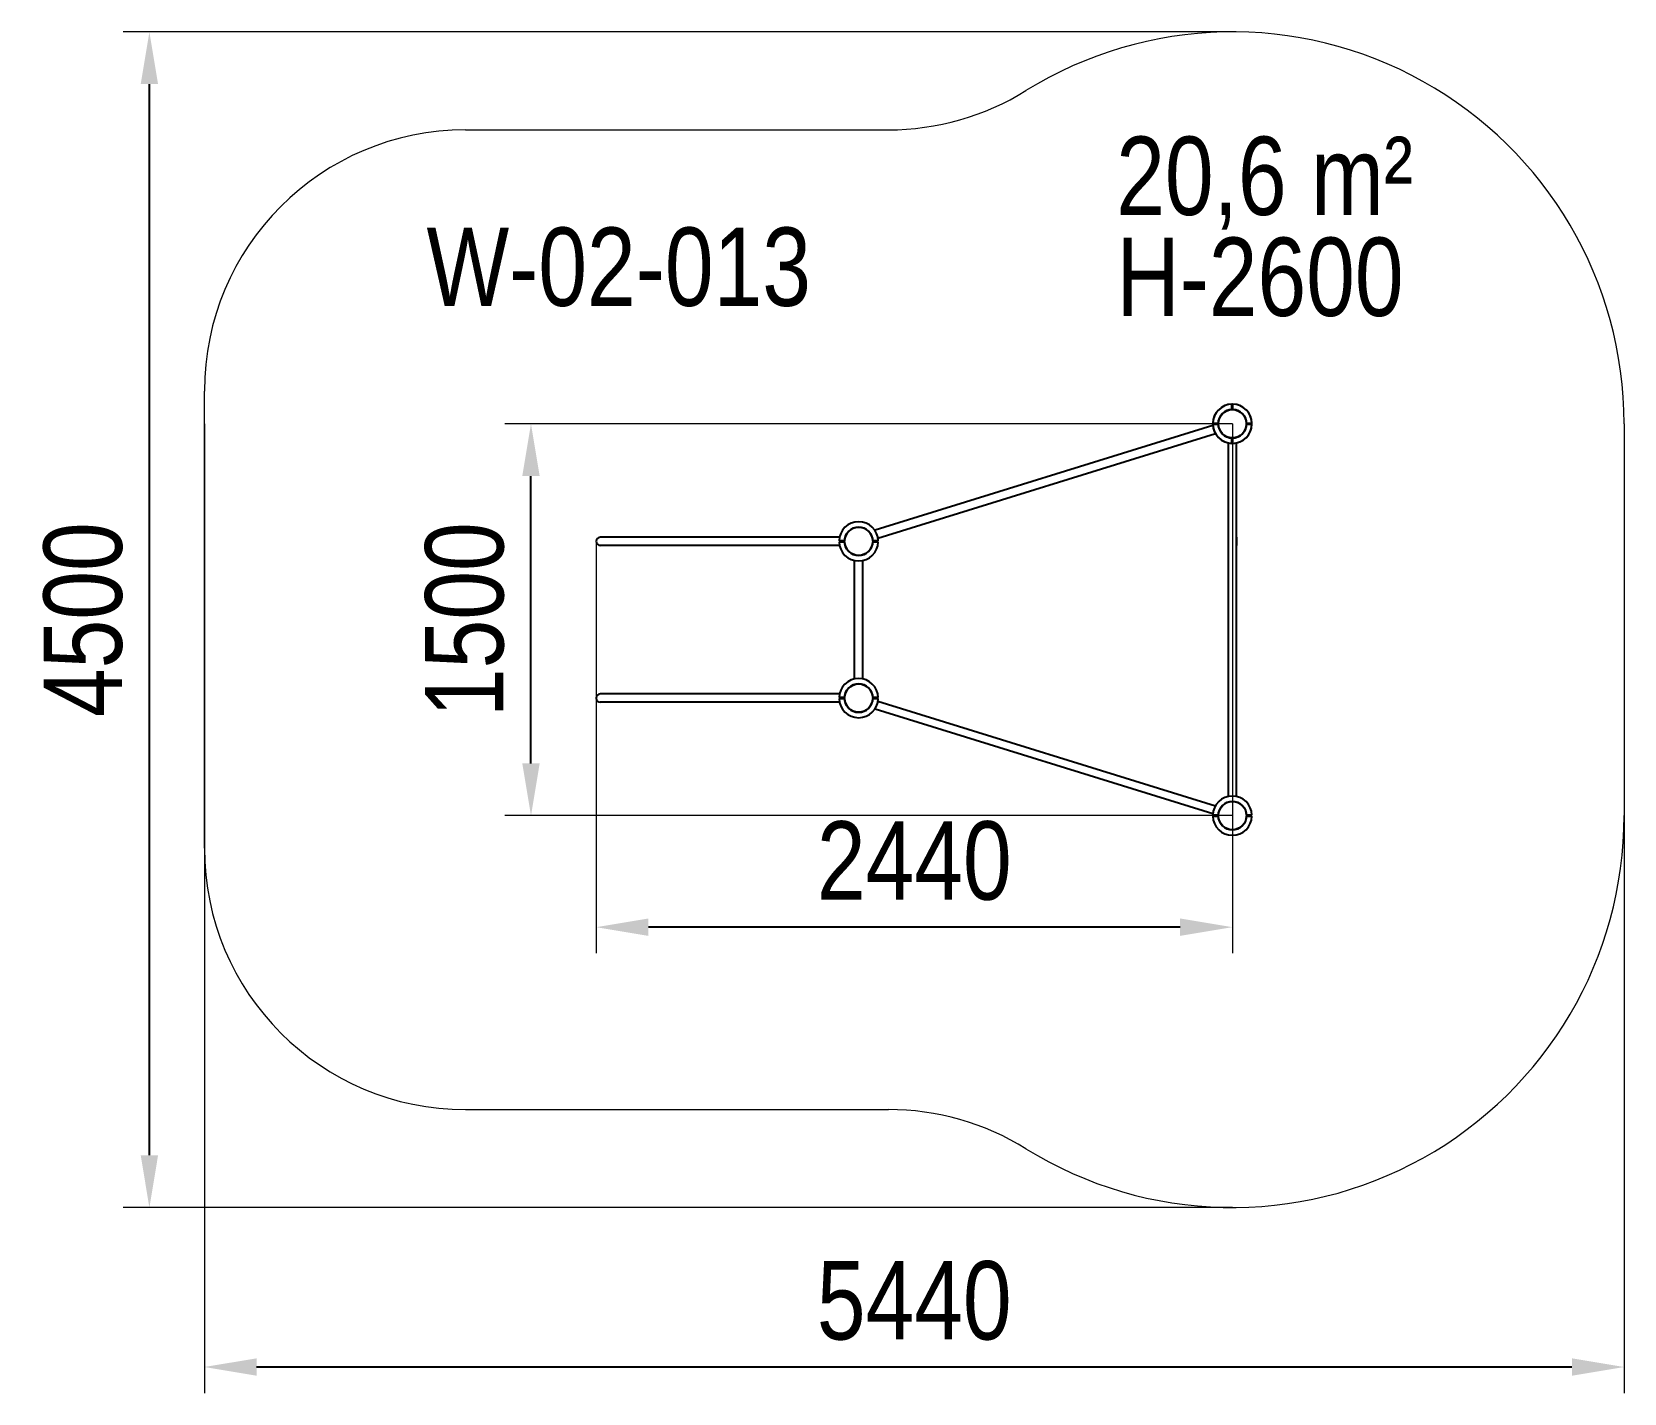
# Model space of a CAD drawing. Header units: millimetres. Extents: x -3180 to 2916, y -2784 to 2426.
import ezdxf

# ---------------------------------------------------------------- set-up
doc = ezdxf.new("R2010")
doc.units = ezdxf.units.MM
for name, color, linetype in [('DIKOM_АРТИКУЛ', 7, 'Continuous'), ('DIKOM_ЗОНА', 80, 'Continuous'), ('DIKOM_ОБЪЕКТ', 7, 'Continuous'), ('DIKOM_РАЗМЕР_ЗОНА', 7, 'Continuous'), ('DIKOM_РАЗМЕР_ОБЪЕКТА', 7, 'Continuous')]:
    doc.layers.add(name, color=color, linetype=linetype)
doc.styles.add('style1', font='arial.ttf', dxfattribs={"width": 0.8})
doc.dimstyles.new('1-50', dxfattribs={"dimtxt": 300, "dimasz": 200, "dimexe": 100, "dimexo": 0, "dimgap": 100, "dimtad": 1, "dimdec": 0, "dimtxsty": 'style1', "dimcen": 0, "dimclrd": 7, "dimclre": 7, "dimadec": 1, "dimazin": 2, "dimtfac": 1, "dimtdec": 0, "dimtmove": 0, "dimatfit": 3, "dimfxl": 0, "dimlwd": 25, "dimlwe": 18, "dimarcsym": 0})

# ---------------------------------------------------------------- blocks, each defined once
blk = doc.blocks.new('*D0')
at = {"layer": 'Defpoints', "color": 0, "transparency": 16777216}
for p in [(-1269.4, 925.9), (1416, 925.9), (1416, -574.1)]:
    blk.add_point(p, dxfattribs=at)
at = {"layer": 'DIKOM_РАЗМЕР_ОБЪЕКТА', "color": 7, "lineweight": 18, "transparency": 16777216}
for p, q in [((1416, 925.9), (-1369.4, 925.9)), ((1416, -574.1), (-1369.4, -574.1))]:
    blk.add_line(p, q, dxfattribs=at)
at = {"layer": 'DIKOM_РАЗМЕР_ОБЪЕКТА', "color": 7, "lineweight": 25, "transparency": 16777216}
blk.add_line((-1269.4, -374.1), (-1269.4, 725.9), dxfattribs=at)
at = {"layer": 'DIKOM_РАЗМЕР_ОБЪЕКТА', "color": 7, "transparency": 16777216}
for points in [[(-1302.7, 725.9), (-1236.1, 725.9), (-1269.4, 925.9)], [(-1302.7, -374.1), (-1236.1, -374.1), (-1269.4, -574.1)]]:
    blk.add_solid(points, dxfattribs=at)
at = {"layer": 'DIKOM_РАЗМЕР_ОБЪЕКТА', "color": 0, "transparency": 16777216, "insert": (-1522.6, 175.9), "char_height": 300, "attachment_point": 5, "rotation": 90, "style": 'style1'}
blk.add_mtext('1500', dxfattribs=at)
blk = doc.blocks.new('*D1')
at = {"layer": 'Defpoints', "color": 0, "transparency": 16777216}
for p in [(-2730.4, 2425.9), (1416, 2425.9), (1416, -2074.1)]:
    blk.add_point(p, dxfattribs=at)
at = {"layer": 'DIKOM_РАЗМЕР_ЗОНА', "color": 7, "lineweight": 18, "transparency": 16777216}
for p, q in [((1416, 2425.9), (-2830.4, 2425.9)), ((1416, -2074.1), (-2830.4, -2074.1))]:
    blk.add_line(p, q, dxfattribs=at)
at = {"layer": 'DIKOM_РАЗМЕР_ЗОНА', "color": 7, "lineweight": 25, "transparency": 16777216}
blk.add_line((-2730.4, -1874.1), (-2730.4, 2225.9), dxfattribs=at)
at = {"layer": 'DIKOM_РАЗМЕР_ЗОНА', "color": 7, "transparency": 16777216}
for points in [[(-2763.7, 2225.9), (-2697.1, 2225.9), (-2730.4, 2425.9)], [(-2763.7, -1874.1), (-2697.1, -1874.1), (-2730.4, -2074.1)]]:
    blk.add_solid(points, dxfattribs=at)
at = {"layer": 'DIKOM_РАЗМЕР_ЗОНА', "color": 0, "transparency": 16777216, "insert": (-2983.6, 175.9), "char_height": 300, "attachment_point": 5, "rotation": 90, "style": 'style1'}
blk.add_mtext('4500', dxfattribs=at)
blk = doc.blocks.new('*D2')
at = {"layer": 'Defpoints', "color": 0, "transparency": 16777216}
for p in [(-2519.9, 925.9), (2916, 925.9), (-2519.9, -2684.5)]:
    blk.add_point(p, dxfattribs=at)
at = {"layer": 'DIKOM_РАЗМЕР_ЗОНА', "color": 7, "lineweight": 18, "transparency": 16777216}
for p, q in [((-2519.9, 925.9), (-2519.9, -2784.5)), ((2916, 925.9), (2916, -2784.5))]:
    blk.add_line(p, q, dxfattribs=at)
at = {"layer": 'DIKOM_РАЗМЕР_ЗОНА', "color": 7, "lineweight": 25, "transparency": 16777216}
blk.add_line((2716, -2684.5), (-2319.9, -2684.5), dxfattribs=at)
at = {"layer": 'DIKOM_РАЗМЕР_ЗОНА', "color": 7, "transparency": 16777216}
for points in [[(-2319.9, -2651.2), (-2319.9, -2717.8), (-2519.9, -2684.5)], [(2716, -2651.2), (2716, -2717.8), (2916, -2684.5)]]:
    blk.add_solid(points, dxfattribs=at)
at = {"layer": 'DIKOM_РАЗМЕР_ЗОНА', "color": 0, "transparency": 16777216, "insert": (198, -2431.3), "char_height": 300, "attachment_point": 5, "style": 'style1'}
blk.add_mtext('5440', dxfattribs=at)
blk = doc.blocks.new('*D3')
at = {"layer": 'Defpoints', "color": 0, "transparency": 16777216}
for p in [(1416, 925.9), (-1019.6, 473), (-1019.6, -1001)]:
    blk.add_point(p, dxfattribs=at)
at = {"layer": 'DIKOM_РАЗМЕР_ОБЪЕКТА', "color": 7, "lineweight": 18, "transparency": 16777216}
for p, q in [((1416, 925.9), (1416, -1101)), ((-1019.6, 473), (-1019.6, -1101))]:
    blk.add_line(p, q, dxfattribs=at)
at = {"layer": 'DIKOM_РАЗМЕР_ОБЪЕКТА', "color": 7, "lineweight": 25, "transparency": 16777216}
blk.add_line((1216, -1001), (-819.6, -1001), dxfattribs=at)
at = {"layer": 'DIKOM_РАЗМЕР_ОБЪЕКТА', "color": 7, "transparency": 16777216}
for points in [[(-819.6, -967.7), (-819.6, -1034.3), (-1019.6, -1001)], [(1216, -967.7), (1216, -1034.3), (1416, -1001)]]:
    blk.add_solid(points, dxfattribs=at)
at = {"layer": 'DIKOM_РАЗМЕР_ОБЪЕКТА', "color": 0, "transparency": 16777216, "insert": (198.2, -747.8), "char_height": 300, "attachment_point": 5, "style": 'style1'}
blk.add_mtext('2440', dxfattribs=at)

msp = doc.modelspace()

# ---------------------------------------------------------------- linework, layer by layer
at = {"layer": 'DIKOM_ЗОНА', "color": 3, "lineweight": 15}
for p, q in [((-1519.9, 2050.9), (99, 2050.9)), ((-2519.9, -699.1), (-2519.9, 1050.9)), ((2916, 925.9), (2916, -574.1)), ((-1519.9, -1699.1), (99, -1699.1))]:
    msp.add_line(p, q, dxfattribs=at)
for centre, radius, start, end in [((1416, 925.9), 1500, 0, 121.78833), ((99, 3050.9), 1000, 270, 301.78833), ((-1519.9, 1050.9), 1000, 90, 180), ((1416, -574.1), 1500, 238.21167, 0), ((-1519.9, -699.1), 1000, 180, 270), ((99, -2699.1), 1000, 58.21167, 90)]:
    msp.add_arc(centre, radius, start, end, dxfattribs=at)
at = {"layer": 'DIKOM_ОБЪЕКТ'}
for p, q in [((1414, 980.4), (1414, 1000.9)), ((1418, 980.4), (1418, 1000.9)), ((1341.3, 919.5), (48.6, 518.4)), ((1341, 927.9), (1361.5, 927.9)), ((1341, 923.9), (1361.5, 923.9)), ((1470.5, 927.9), (1491, 927.9)), ((1470.5, 923.9), (1491, 923.9)), ((58.1, 487.8), (1350.8, 888.9)), ((1414, 850.9), (1414, 871.5)), ((1418, 850.9), (1418, 871.5)), ((1400, 852.7), (1400, -500.8)), ((1432, -500.8), (1432, 852.7)), ((-88.2, 491.9), (-1003.9, 491.9)), ((-88.2, 491.9), (-887.9, 491.9)), ((1432, 491.9), (1432, 459.9)), ((-88.2, 459.9), (-1003.9, 459.9)), ((-88.2, 459.9), (-887.9, 459.9)), ((-69.4, 477.9), (-89.9, 477.9)), ((-89.9, 477.9), (-69.4, 477.9)), ((-69.4, 477.9), (-89.9, 477.9)), ((-69.4, 473.9), (-89.9, 473.9)), ((-89.9, 473.9), (-69.4, 473.9)), ((-69.4, 473.9), (-89.9, 473.9)), ((60.1, 477.9), (39.6, 477.9)), ((39.6, 477.9), (60.1, 477.9)), ((60.1, 477.9), (39.6, 477.9)), ((60.1, 473.9), (39.6, 473.9)), ((39.6, 473.9), (60.1, 473.9)), ((60.1, 473.9), (39.6, 473.9)), ((-30.9, 423.8), (-30.9, 424.4)), ((-30.9, -49.1), (-30.9, 400.9)), ((1.1, 424.4), (1.1, 423.8)), ((1.1, -49.1), (1.1, 400.9)), ((1400, 400.9), (1400, -49.1)), ((-88.2, -108.1), (-1003.9, -108.1)), ((-88.2, -108.1), (-887.9, -108.1)), ((1432, -140.1), (1432, -108.1)), ((-88.2, -140.1), (-1003.9, -140.1)), ((-88.2, -140.1), (-887.9, -140.1)), ((-69.4, -122.1), (-89.9, -122.1)), ((-89.9, -122.1), (-69.4, -122.1)), ((-69.4, -122.1), (-89.9, -122.1)), ((-69.4, -126.1), (-89.9, -126.1)), ((-89.9, -126.1), (-69.4, -126.1)), ((-69.4, -126.1), (-89.9, -126.1)), ((60.1, -122.1), (39.6, -122.1)), ((39.6, -122.1), (60.1, -122.1)), ((60.1, -122.1), (39.6, -122.1)), ((60.1, -126.1), (39.6, -126.1)), ((39.6, -126.1), (60.1, -126.1)), ((60.1, -126.1), (39.6, -126.1)), ((1341.3, -567.6), (48.6, -166.5)), ((58.1, -135.9), (1350.8, -537.1)), ((1361.5, -572.1), (1341, -572.1)), ((1341, -572.1), (1361.5, -572.1)), ((1361.5, -572.1), (1341, -572.1)), ((1361.5, -576.1), (1341, -576.1)), ((1341, -576.1), (1361.5, -576.1)), ((1361.5, -576.1), (1341, -576.1)), ((1361, -576.1), (1361, -572.1)), ((1491, -572.1), (1470.5, -572.1)), ((1470.5, -572.1), (1491, -572.1)), ((1491, -572.1), (1470.5, -572.1)), ((1491, -576.1), (1470.5, -576.1)), ((1470.5, -576.1), (1491, -576.1)), ((1491, -576.1), (1470.5, -576.1))]:
    msp.add_line(p, q, dxfattribs=at)
for centre in [(1416, 925.9), (-14.9, 475.9), (-14.9, -124.1), (1416, -574.1)]:
    msp.add_circle(centre, 54, dxfattribs=at)
for centre, radius, start, end in [((1416, 925.9), 75, 91.52807, 268.47193), ((1416, 925.9), 75, 1.52807, 178.47193), ((1416, 925.9), 54.5, 92.10307, 267.89693), ((1416, 925.9), 54.5, 2.10307, 177.89693), ((1416, 925.9), 75, 271.52807, 88.47193), ((1416, 925.9), 54.5, 272.10307, 87.89693), ((1416, 925.9), 75, 181.52807, 358.47193), ((1416, 925.9), 54.5, 182.10307, 357.89693), ((-14.9, 475.9), 75, 1.52807, 178.47193), ((-14.9, 475.9), 75, 1.52807, 178.47193), ((-14.9, 475.9), 75, 1.52807, 178.47193), ((-1003.9, 475.9), 16, 90, 270), ((-14.9, 475.9), 54.5, 2.10307, 177.89693), ((-14.9, 475.9), 54.5, 2.10307, 177.89693), ((-14.9, 475.9), 54.5, 2.10307, 177.89693), ((-14.9, 475.9), 75, 181.52807, 358.47193), ((-14.9, 475.9), 75, 181.52807, 358.47193), ((-14.9, 475.9), 75, 181.52807, 358.47193), ((-14.9, 475.9), 54.5, 182.10307, 357.89693), ((-14.9, 475.9), 54.5, 182.10307, 357.89693), ((-14.9, 475.9), 54.5, 182.10307, 357.89693), ((-14.9, -124.1), 75, 1.52807, 178.47193), ((-14.9, -124.1), 75, 1.52807, 178.47193), ((-14.9, -124.1), 75, 1.52807, 178.47193), ((-1003.9, -124.1), 16, 90, 270), ((-14.9, -124.1), 54.5, 2.10307, 177.89693), ((-14.9, -124.1), 54.5, 2.10307, 177.89693), ((-14.9, -124.1), 54.5, 2.10307, 177.89693), ((-14.9, -124.1), 75, 181.52807, 358.47193), ((-14.9, -124.1), 75, 181.52807, 358.47193), ((-14.9, -124.1), 75, 181.52807, 358.47193), ((-14.9, -124.1), 54.5, 182.10307, 357.89693), ((-14.9, -124.1), 54.5, 182.10307, 357.89693), ((-14.9, -124.1), 54.5, 182.10307, 357.89693), ((1416, -574.1), 75, 1.52807, 178.47193), ((1416, -574.1), 75, 1.52807, 178.47193), ((1416, -574.1), 75, 1.52807, 178.47193), ((1416, -574.1), 54.5, 2.10307, 177.89693), ((1416, -574.1), 54.5, 2.10307, 177.89693), ((1416, -574.1), 54.5, 2.10307, 177.89693), ((1416, -574.1), 75, 181.52807, 358.47193), ((1416, -574.1), 75, 181.52807, 358.47193), ((1416, -574.1), 75, 181.52807, 358.47193), ((1416, -574.1), 54.5, 182.10307, 357.89693), ((1416, -574.1), 54.5, 182.10307, 357.89693), ((1416, -574.1), 54.5, 182.10307, 357.89693)]:
    msp.add_arc(centre, radius, start, end, dxfattribs=at)

# ---------------------------------------------------------------- texts
at = {"layer": 'DIKOM_АРТИКУЛ', "color": 7, "linetype": 'Continuous', "lineweight": 15, "insert": (-1669.3, 1677), "char_height": 300, "width": 2314.7, "attachment_point": 1, "style": 'style1'}
msp.add_mtext('W-02-013', dxfattribs=at)
at = {"layer": 'DIKOM_РАЗМЕР_ОБЪЕКТА', "char_height": 300, "width": 2314.7, "attachment_point": 1, "style": 'style1'}
for s, insert in [('20,6 m²', (971.3, 2025)), ('H-2600', (972, 1638.5))]:
    msp.add_mtext(s, dxfattribs=dict(at, insert=insert))

# ---------------------------------------------------------------- dimensions: what is measured, and where the dimension line sits
at = {"layer": 'DIKOM_РАЗМЕР_ЗОНА'}
dim = msp.add_linear_dim(base=(-2730.4, 2425.9), p1=(1416, -2074.1), p2=(1416, 2425.9), angle=270, dimstyle='1-50', dxfattribs=at)
dim.commit()
dim.dimension.update_dxf_attribs({"geometry": '*D1', "text_midpoint": (-2730.4, 175.9), "dimtype": 160})
dim = msp.add_linear_dim(base=(-2519.9, -2684.5), p1=(2916, 925.9), p2=(-2519.9, 925.9), angle=180, text='5440', dimstyle='1-50', dxfattribs=at)
dim.commit()
dim.dimension.update_dxf_attribs({"geometry": '*D2', "text_midpoint": (198, -2684.5), "dimtype": 160})
at = {"layer": 'DIKOM_РАЗМЕР_ОБЪЕКТА'}
dim = msp.add_linear_dim(base=(-1269.4, 925.9), p1=(1416, -574.1), p2=(1416, 925.9), angle=270, dimstyle='1-50', dxfattribs=at)
dim.commit()
dim.dimension.update_dxf_attribs({"geometry": '*D0', "text_midpoint": (-1269.4, 175.9), "dimtype": 160})
dim = msp.add_linear_dim(base=(-1019.6, -1001), p1=(1416, 925.9), p2=(-1019.6, 473), angle=180, text='2440', dimstyle='1-50', dxfattribs=at)
dim.commit()
dim.dimension.update_dxf_attribs({"geometry": '*D3', "text_midpoint": (198.2, -1001), "dimtype": 160})

doc.saveas('drawing.dxf')
